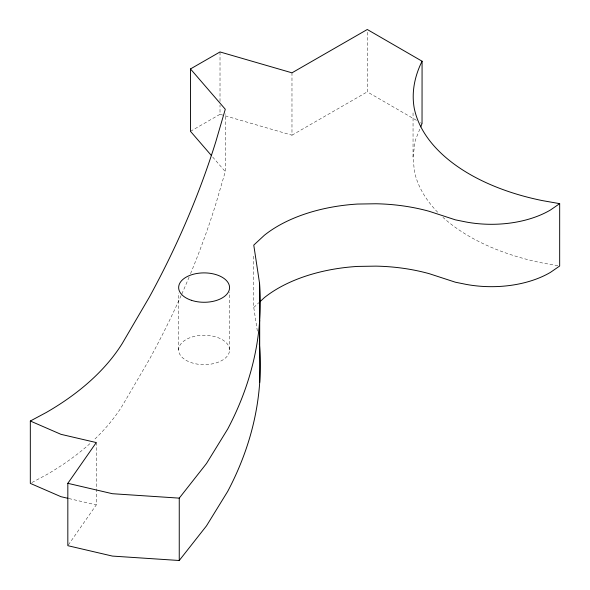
<?xml version="1.0" encoding="UTF-8"?>
<svg xmlns="http://www.w3.org/2000/svg" width="590" height="590" viewBox="0 0 590 590"><rect width="100%" height="100%" fill="white"/><g stroke="black" fill="none" stroke-linecap="round" stroke-linejoin="round"><path stroke-width="0.44" stroke-dasharray="2.95 2.21" d="M68.359 544.931L96.273 504.922L96.281 442.559M178.652 349.914L178.652 293.046M190.474 131.312L220.011 114.312L220.011 105.145M220.011 101.473L220.018 51.95M190.533 273.679A2176.385 1256.243 0.1 0 0 215.8 204.081L225.284 171.616L225.284 113.833M229.562 349.981A25.451 14.691 0.1 0 0 191.396 337.207A25.451 14.691 0.1 0 0 191.359 362.658A25.451 14.691 0.1 0 0 229.562 349.981L229.562 292.205M257.343 331.093L253.759 307.479L253.766 255.197M225.277 115.847L291.976 135.191L291.976 72.828M416.481 120.338L367.275 91.87L367.282 31.336M437.677 212.238A193.122 111.473 0.1 0 1 414.357 171.196L413.044 156.844L413.052 110.986M413.044 156.844L415.264 140.383L420.39 127.713M253.759 307.479L258.405 303.157M291.976 135.191L367.275 91.87M31.904 482.531L46.19 474.906A324.323 187.207 0.1 0 0 90.956 442.707M557.867 265.699L542.512 262.993A193.122 111.473 0.1 0 1 442.928 217.319M68.919 498.55L96.273 504.922M220.011 114.312L224.399 115.588M420.449 122.632L422.034 123.546M212.68 157.021L225.284 171.616M189.132 277.057A2176.385 1256.243 0.1 0 1 181.477 294.727M181.101 295.568A2176.385 1256.243 0.1 0 1 149.196 359.745L122.344 405.691A324.323 187.207 0.1 0 1 93.618 440.251"/><path stroke-width="0.89" d="M420.722 126.88L422.034 123.546L422.079 61.213L367.282 29.5L291.976 72.828L220.018 51.95L190.481 68.942L225.284 109.246L215.807 141.718A2176.385 1256.243 0.1 0 1 149.204 297.375L122.351 343.321A324.323 187.207 0.1 0 1 46.19 412.528L30.326 421.017L30.319 483.38L60.977 496.699L68.034 498.344M30.326 421.017L60.984 434.336L96.281 442.559L67.835 483.321L67.828 545.684L112.41 556.082L179.249 560.5L206.485 525.874L227.703 491.396A751.114 433.554 0.1 0 0 259.556 345.622L259.556 283.252L253.766 245.108L264.394 235.24A132.551 76.508 0.1 0 1 357.466 204.052L375.926 203.764A132.551 76.508 0.1 0 1 429.395 211.36L455.377 219.841L466.012 221.988A82.689 47.731 0.1 0 0 550.522 209.959L559.681 203.653L559.674 266.016L550.514 272.329A82.689 47.731 0.1 0 1 466.004 284.358L455.369 282.204L429.387 273.731A132.551 76.508 0.1 0 0 375.919 266.134L357.466 266.422A132.551 76.508 0.1 0 0 264.386 297.611L259.076 302.545M179.249 560.5L179.257 498.13L206.493 463.511L227.71 429.026A751.114 433.554 0.1 0 0 259.556 283.252M190.481 68.942L190.474 131.312L211.478 155.627M259.703 382.526L259.703 320.156M422.079 61.213C414.748 75.933 411.23 92.475 414.357 108.833A193.122 111.473 0.1 0 0 542.52 200.63L559.681 203.653M179.257 498.13L112.41 493.712L67.835 483.321M259.276 343.808L259.556 345.622M191.367 300.288A25.451 14.691 0.1 0 0 229.562 287.618A25.451 14.691 0.1 0 0 191.403 274.837A25.451 14.691 0.1 0 0 191.367 300.288"/></g></svg>
